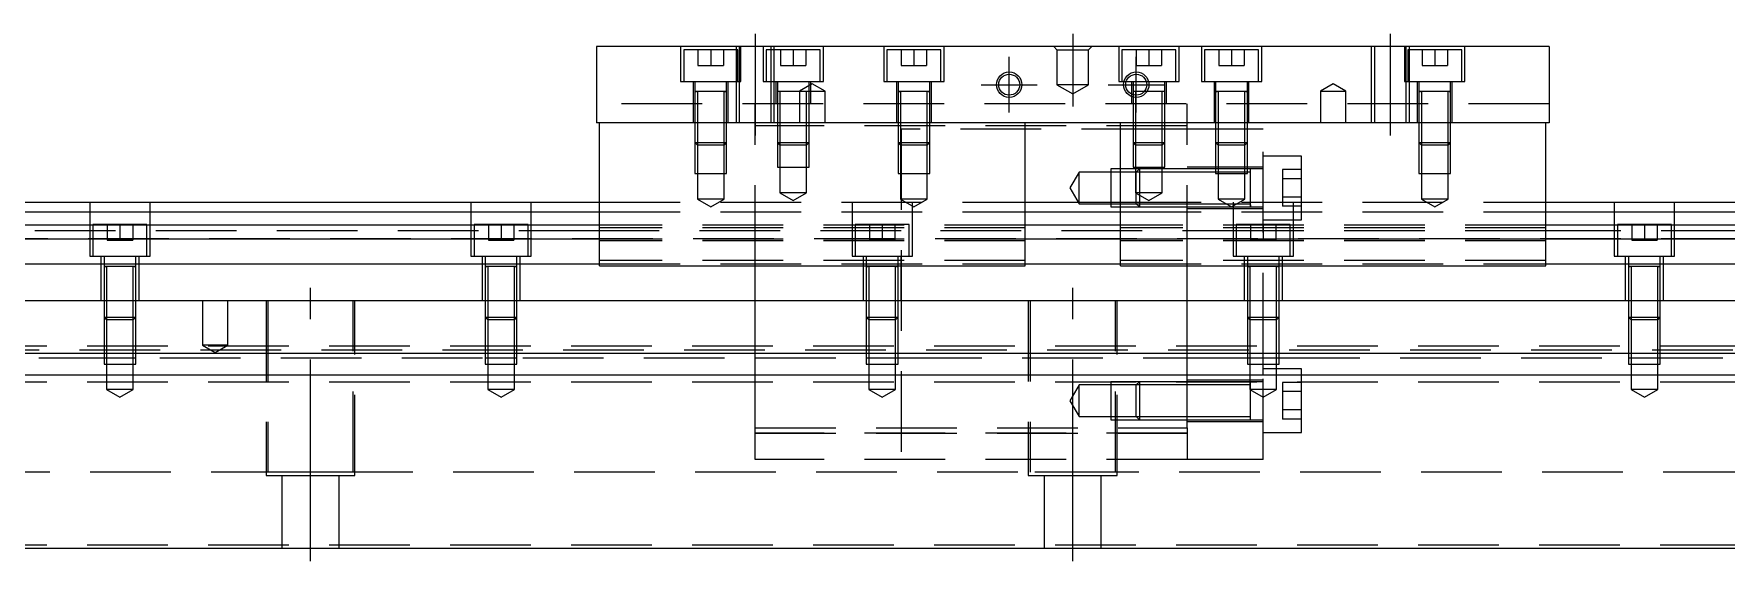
# Model space of a CAD drawing. Extents: x -20 to 1043, y -301 to 102.
# Drawn here: x 246.4 to 512.9, y -242.8 to -159.8 of the extents above; entities that cross this region are included whole.
import ezdxf

# ---------------------------------------------------------------- set-up
doc = ezdxf.new("R2010")
doc.units = 0
doc.linetypes.add('CENTER', pattern=[50.8, 31.75, -6.35, 6.35, -6.35])
doc.linetypes.add('DASHED', pattern=[19.05, 12.7, -6.35])
doc.layers.get('0').update_dxf_attribs({"linetype": 'CONTINUOUS'})
doc.layers.add('CENTER', color=1, linetype='CENTER')

msp = doc.modelspace()

# ---------------------------------------------------------------- linework, layer by layer
at = {"color": 7, "linetype": 'CONTINUOUS'}
for p, q in [((335, -161.76), (335, -173.76)), ((485, -161.76), (335, -161.76)), ((485, -161.76), (485, -173.76)), ((485, -173.76), (335, -173.76)), ((335.5, -196.26), (335.5, -173.76)), ((402.5, -196.26), (402.5, -173.76)), ((417.5, -196.26), (417.5, -173.76)), ((484.5, -196.26), (484.5, -173.76)), ((0, -186.26), (335.5, -186.26)), ((402.5, -186.26), (417.5, -186.26)), ((484.5, -186.26), (820, -186.26)), ((0, -187.799608), (335.5, -187.799608)), ((402.5, -187.799608), (417.5, -187.799608)), ((484.5, -187.799608), (820, -187.799608)), ((335.5, -189.88154), (0, -189.88154)), ((417.5, -189.88154), (402.5, -189.88154)), ((820, -189.88154), (484.5, -189.88154)), ((335.5, -192.096666), (0, -192.096666)), ((417.5, -192.096666), (402.5, -192.096666)), ((820, -192.096666), (484.5, -192.096666)), ((0, -195.941934), (335.5, -195.941934)), ((335.5, -196.26), (402.5, -196.26)), ((402.5, -195.941934), (417.5, -195.941934)), ((417.5, -196.26), (484.5, -196.26)), ((484.5, -195.941934), (820, -195.941934)), ((820, -201.76), (0, -201.76)), ((820, -210.06), (0, -210.06)), ((820, -213.46), (0, -213.46)), ((820, -240.76), (0, -240.76))]:
    msp.add_line(p, q, dxfattribs=at)
at = {"color": 3, "linetype": 'DASHED'}
for p, q in [((348.25, -161.76), (348.25, -167.26)), ((357.25, -162.26), (348.75, -162.26)), ((348.75, -162.26), (348.75, -167.26)), ((351, -162.26), (351, -164.76)), ((353, -162.26), (353, -164.76)), ((355, -162.26), (355, -164.76)), ((357.000006, -161.76), (357.000006, -162.26)), ((357.000006, -162.26), (357.000006, -167.26)), ((357.25, -167.26), (357.25, -162.26)), ((357.5, -161.76), (357.5, -173.76)), ((357.75, -167.26), (357.75, -161.76)), ((361.25, -161.76), (361.25, -167.26)), ((362.999994, -162.26), (361.75, -162.26)), ((361.75, -162.26), (361.75, -167.26)), ((362.5, -173.76), (362.5, -161.76)), ((362.999994, -173.76), (362.999994, -161.76)), ((370.25, -162.26), (362.999994, -162.26)), ((364, -162.26), (364, -164.76)), ((366, -162.26), (366, -164.76)), ((368, -162.26), (368, -164.76)), ((370.25, -167.26), (370.25, -162.26)), ((370.75, -167.26), (370.75, -161.76)), ((380.25, -161.76), (380.25, -167.26)), ((389.25, -162.26), (380.75, -162.26)), ((380.75, -162.26), (380.75, -167.26)), ((383, -162.26), (383, -164.76)), ((385, -162.26), (385, -164.76)), ((387, -162.26), (387, -164.76)), ((389.25, -167.26), (389.25, -162.26)), ((389.75, -167.26), (389.75, -161.76)), ((407.5, -162.26), (407, -161.76)), ((407.5, -162.26), (407.5, -167.76)), ((407.5, -162.26), (412.5, -162.26)), ((412.5, -162.26), (413, -161.76)), ((412.5, -167.76), (412.5, -162.26)), ((417.25, -161.76), (417.25, -167.26)), ((426.25, -162.26), (417.75, -162.26)), ((417.75, -162.26), (417.75, -167.26)), ((420, -162.26), (420, -164.76)), ((422, -162.26), (422, -164.76)), ((424, -162.26), (424, -164.76)), ((426.25, -167.26), (426.25, -162.26)), ((426.75, -167.26), (426.75, -161.76)), ((430.25, -161.76), (430.25, -167.26)), ((439.25, -162.26), (430.75, -162.26)), ((430.75, -162.26), (430.75, -167.26)), ((433, -162.26), (433, -164.76)), ((435, -162.26), (435, -164.76)), ((437, -162.26), (437, -164.76)), ((439.25, -167.26), (439.25, -162.26)), ((439.75, -167.26), (439.75, -161.76)), ((457.000006, -161.76), (457.000006, -173.76)), ((457.5, -161.76), (457.5, -173.76)), ((462.25, -161.76), (462.25, -167.26)), ((462.5, -173.76), (462.5, -161.76)), ((471.25, -162.26), (462.75, -162.26)), ((462.75, -162.26), (462.75, -167.26)), ((462.999994, -162.26), (462.999994, -161.76)), ((462.999994, -167.26), (462.999994, -162.26)), ((465, -162.26), (465, -164.76)), ((467, -162.26), (467, -164.76)), ((469, -162.26), (469, -164.76)), ((471.25, -167.26), (471.25, -162.26)), ((471.75, -167.26), (471.75, -161.76)), ((351, -164.76), (353, -164.76)), ((353, -164.76), (355, -164.76)), ((364, -164.76), (366, -164.76)), ((366, -164.76), (368, -164.76)), ((383, -164.76), (385, -164.76)), ((385, -164.76), (387, -164.76)), ((420, -164.76), (422, -164.76)), ((422, -164.76), (424, -164.76)), ((433, -164.76), (435, -164.76)), ((435, -164.76), (437, -164.76)), ((465, -164.76), (467, -164.76)), ((467, -164.76), (469, -164.76)), ((348.25, -167.26), (357.75, -167.26)), ((350.25, -167.26), (350.25, -173.76)), ((350.5, -167.26), (350.5, -168.86)), ((355.5, -168.86), (355.5, -167.26)), ((355.75, -173.76), (355.75, -167.26)), ((357.000006, -167.26), (357.000006, -173.76)), ((361.25, -167.26), (370.75, -167.26)), ((363.25, -167.26), (363.25, -170.76)), ((363.5, -167.26), (363.5, -168.86)), ((369, -167.6053), (367, -168.76)), ((368.5, -168.86), (368.5, -167.26)), ((368.75, -170.76), (368.75, -167.26)), ((371, -168.76), (369, -167.6053)), ((380.25, -167.26), (389.75, -167.26)), ((382.25, -167.26), (382.25, -173.76)), ((382.5, -167.26), (382.5, -168.86)), ((387.5, -168.86), (387.5, -167.26)), ((387.75, -173.76), (387.75, -167.26)), ((412.5, -167.76), (407.5, -167.76)), ((407.5, -167.76), (410, -169.203376)), ((410, -169.203376), (412.5, -167.76)), ((417.25, -167.26), (426.75, -167.26)), ((419.25, -167.26), (419.25, -170.76)), ((419.5, -167.26), (419.5, -168.86)), ((424.5, -168.86), (424.5, -167.26)), ((424.75, -170.76), (424.75, -167.26)), ((430.25, -167.26), (439.75, -167.26)), ((432.25, -167.26), (432.25, -173.76)), ((432.5, -167.26), (432.5, -168.86)), ((437.5, -168.86), (437.5, -167.26)), ((437.75, -173.76), (437.75, -167.26)), ((451, -167.6053), (449, -168.76)), ((453, -168.76), (451, -167.6053)), ((462.25, -167.26), (471.75, -167.26)), ((462.999994, -173.76), (462.999994, -167.26)), ((464.25, -167.26), (464.25, -173.76)), ((464.5, -167.26), (464.5, -168.86)), ((469.5, -168.86), (469.5, -167.26)), ((469.75, -173.76), (469.75, -167.26)), ((350.5, -168.855), (350.5, -168.86)), ((350.5, -168.86), (350.757448, -168.86)), ((350.757468, -168.86), (350.5, -168.86)), ((350.5, -168.86), (350.5, -173.75998)), ((350.5, -168.86), (350.5, -168.865)), ((355.242552, -168.86), (350.757468, -168.86)), ((350.9, -168.86), (350.9, -173.75998)), ((355.1, -173.75998), (355.1, -168.86)), ((355.5, -168.86), (355.242552, -168.86)), ((355.242602, -168.86), (355.5, -168.86)), ((355.5, -168.86), (355.5, -168.855)), ((355.5, -173.75998), (355.5, -168.86)), ((355.5, -168.865), (355.5, -168.86)), ((363.5, -168.855), (363.5, -168.86)), ((363.757468, -168.86), (363.5, -168.86)), ((363.5, -168.86), (363.5, -168.865)), ((363.5, -168.86), (363.5, -170.75998)), ((366.902224, -168.86), (363.757468, -168.86)), ((363.9, -168.86), (363.9, -170.75998)), ((367, -168.76), (369, -168.76)), ((367, -168.76), (367, -173.76)), ((368.1, -170.75998), (368.1, -168.86)), ((368.5, -168.86), (368.5, -168.855)), ((368.5, -168.865), (368.5, -168.86)), ((368.5, -170.75998), (368.5, -168.86)), ((369, -168.76), (371, -168.76)), ((371, -173.76), (371, -168.76)), ((382.5, -168.855), (382.5, -168.86)), ((382.5, -168.86), (382.757448, -168.86)), ((382.757468, -168.86), (382.5, -168.86)), ((382.5, -168.86), (382.5, -168.865)), ((382.5, -168.86), (382.5, -173.75998)), ((387.242552, -168.86), (382.757468, -168.86)), ((382.9, -168.86), (382.9, -173.75998)), ((387.1, -173.75998), (387.1, -168.86)), ((387.5, -168.86), (387.242552, -168.86)), ((387.242602, -168.86), (387.5, -168.86)), ((387.5, -168.86), (387.5, -168.855)), ((387.5, -168.865), (387.5, -168.86)), ((387.5, -173.75998), (387.5, -168.86)), ((419.5, -168.855), (419.5, -168.86)), ((419.757468, -168.86), (419.5, -168.86)), ((419.5, -168.86), (419.5, -169.332418)), ((419.5, -168.86), (419.5, -168.865)), ((419.5, -169.332418), (419.5, -169.696492)), ((419.5, -169.696492), (419.5, -170.75998)), ((421.229562, -168.86), (419.757468, -168.86)), ((419.9, -168.86), (419.9, -169.406966)), ((419.9, -169.406966), (419.9, -169.757498)), ((419.9, -169.757498), (419.9, -170.75998)), ((421.669968, -168.86), (421.229562, -168.86)), ((421.67033, -168.86), (421.229838, -168.86)), ((424.242552, -168.86), (421.669968, -168.86)), ((424.1, -170.75998), (424.1, -168.86)), ((424.5, -168.86), (424.242552, -168.86)), ((424.5, -168.86), (424.5, -168.855)), ((424.5, -170.75998), (424.5, -168.86)), ((424.5, -168.865), (424.5, -168.86)), ((432.5, -168.855), (432.5, -168.86)), ((432.5, -168.86), (432.757448, -168.86)), ((432.757468, -168.86), (432.5, -168.86)), ((432.5, -168.86), (432.5, -173.75998)), ((432.5, -168.86), (432.5, -168.865)), ((437.242552, -168.86), (432.757468, -168.86)), ((432.9, -168.86), (432.9, -173.75998)), ((437.1, -173.75998), (437.1, -168.86)), ((437.5, -168.86), (437.242552, -168.86)), ((437.242602, -168.86), (437.5, -168.86)), ((437.5, -168.86), (437.5, -168.855)), ((437.5, -173.75998), (437.5, -168.86)), ((437.5, -168.865), (437.5, -168.86)), ((449, -168.76), (451, -168.76)), ((449, -168.76), (449, -173.76)), ((451, -168.76), (453, -168.76)), ((453, -173.76), (453, -168.76)), ((464.5, -168.855), (464.5, -168.86)), ((464.5, -168.86), (464.757448, -168.86)), ((464.757468, -168.86), (464.5, -168.86)), ((464.5, -168.86), (464.5, -168.865)), ((464.5, -168.86), (464.5, -173.75998)), ((469.242552, -168.86), (464.757468, -168.86)), ((464.9, -168.86), (464.9, -173.75998)), ((469.1, -173.75998), (469.1, -168.86)), ((469.5, -168.86), (469.242552, -168.86)), ((469.242602, -168.86), (469.5, -168.86)), ((469.5, -168.86), (469.5, -168.855)), ((469.5, -168.865), (469.5, -168.86)), ((469.5, -173.75998), (469.5, -168.86)), ((485, -170.76), (335, -170.76)), ((360, -173.76), (360, -170.76)), ((363.5, -170.76), (363.5, -173.76)), ((363.500006, -170.76), (363.500006, -173.76)), ((363.9, -170.76), (363.9, -173.76)), ((368.1, -173.76), (368.1, -170.76)), ((368.499994, -173.76), (368.499994, -170.76)), ((368.5, -173.76), (368.5, -170.76)), ((419.5, -170.76), (419.5, -176.86)), ((419.500006, -170.76), (419.500006, -176.86)), ((419.9, -170.76), (419.9, -177.26)), ((424.1, -173.76), (424.1, -170.76)), ((424.499994, -173.76), (424.499994, -170.76)), ((424.5, -173.76), (424.5, -170.76)), ((428, -173.76), (428, -170.76)), ((350.5, -173.76), (350.5, -176.86)), ((350.500006, -173.76), (350.500006, -176.860006)), ((350.9, -173.76), (350.9, -177.26)), ((355.1, -177.26), (355.1, -173.76)), ((355.499994, -176.860006), (355.499994, -173.76)), ((355.5, -176.86), (355.5, -173.76)), ((360, -196.26), (360, -173.76)), ((428, -174.26), (360, -174.26)), ((363.5, -173.76), (363.5, -176.86)), ((363.500006, -173.76), (363.500006, -176.860006)), ((363.9, -173.76), (363.9, -177.26)), ((368.1, -177.26), (368.1, -173.76)), ((368.499994, -176.860006), (368.499994, -173.76)), ((368.5, -176.86), (368.5, -173.76)), ((382.5, -173.76), (382.5, -176.86)), ((382.500006, -173.76), (382.500006, -176.860006)), ((382.9, -173.76), (382.9, -177.26)), ((383, -174.76), (383, -226.76)), ((424.1, -174.76), (383, -174.76)), ((387.1, -177.26), (387.1, -173.76)), ((387.499994, -176.860006), (387.499994, -173.76)), ((387.5, -176.86), (387.5, -173.76)), ((424.1, -177.26), (424.1, -173.76)), ((424.5, -174.76), (424.1, -174.76)), ((424.499994, -176.860006), (424.499994, -173.76)), ((424.5, -176.86), (424.5, -173.76)), ((428, -174.76), (424.5, -174.76)), ((428, -196.26), (428, -173.76)), ((432.5, -174.76), (428, -174.76)), ((432.5, -173.76), (432.5, -176.86)), ((432.9, -174.76), (432.5, -174.76)), ((432.500006, -173.76), (432.500006, -176.860006)), ((432.9, -173.76), (432.9, -177.26)), ((437.1, -174.76), (432.9, -174.76)), ((437.1, -177.26), (437.1, -173.76)), ((437.5, -174.76), (437.1, -174.76)), ((437.499994, -176.860006), (437.499994, -173.76)), ((437.5, -176.86), (437.5, -173.76)), ((440, -174.76), (437.5, -174.76)), ((440, -210.06), (440, -174.76)), ((464.5, -173.76), (464.5, -176.86)), ((464.500006, -173.76), (464.500006, -176.860006)), ((464.9, -173.76), (464.9, -177.26)), ((469.1, -177.26), (469.1, -173.76)), ((469.499994, -176.860006), (469.499994, -173.76)), ((469.5, -176.86), (469.5, -173.76)), ((350.5, -176.86), (355.5, -176.86)), ((350.5, -176.86), (350.9, -177.26)), ((350.500006, -176.86002), (350.500006, -181.76)), ((355.1, -177.26), (350.9, -177.26)), ((350.9, -177.26002), (350.9, -181.76)), ((355.1, -177.26), (355.5, -176.86)), ((355.1, -181.76), (355.1, -177.26002)), ((355.499994, -181.76), (355.499994, -176.86002)), ((363.5, -176.86), (368.5, -176.86)), ((363.5, -176.86), (363.9, -177.26)), ((363.500006, -176.86002), (363.500006, -180.76)), ((368.1, -177.26), (363.9, -177.26)), ((363.9, -177.26002), (363.9, -180.76)), ((368.1, -177.26), (368.5, -176.86)), ((368.1, -180.76), (368.1, -177.26002)), ((368.499994, -180.76), (368.499994, -176.86002)), ((382.5, -176.86), (387.5, -176.86)), ((382.5, -176.86), (382.9, -177.26)), ((382.500006, -176.86002), (382.500006, -181.76)), ((387.1, -177.26), (382.9, -177.26)), ((382.9, -177.26002), (382.9, -181.76)), ((387.1, -177.26), (387.5, -176.86)), ((387.1, -181.76), (387.1, -177.26002)), ((387.499994, -181.76), (387.499994, -176.86002)), ((419.5, -176.86), (424.5, -176.86)), ((419.5, -176.86), (419.9, -177.26)), ((419.500006, -176.86002), (419.500006, -180.76)), ((424.1, -177.26), (419.9, -177.26)), ((419.9, -177.26002), (419.9, -180.76)), ((424.1, -177.26), (424.5, -176.86)), ((424.1, -180.76), (424.1, -177.26002)), ((424.499994, -180.76), (424.499994, -176.86002)), ((432.5, -176.86), (437.5, -176.86)), ((432.5, -176.86), (432.9, -177.26)), ((432.500006, -176.86002), (432.500006, -181.76)), ((437.1, -177.26), (432.9, -177.26)), ((432.9, -177.26002), (432.9, -181.76)), ((437.1, -177.26), (437.5, -176.86)), ((437.1, -181.76), (437.1, -177.26002)), ((437.499994, -181.76), (437.499994, -176.86002)), ((464.5, -176.86), (469.5, -176.86)), ((464.5, -176.86), (464.9, -177.26)), ((464.500006, -176.86002), (464.500006, -181.76)), ((469.1, -177.26), (464.9, -177.26)), ((464.9, -177.26002), (464.9, -181.76)), ((469.1, -177.26), (469.5, -176.86)), ((469.1, -181.76), (469.1, -177.26002)), ((469.499994, -181.76), (469.499994, -176.86002)), ((363.500006, -180.76), (368.499994, -180.76)), ((363.9, -180.76), (363.9, -184.76)), ((368.1, -184.76), (368.1, -180.76)), ((416, -181.010006), (416, -187.009994)), ((420.49998, -181.010006), (416, -181.010006)), ((419.500006, -180.76), (424.499994, -180.76)), ((419.9, -180.76), (419.9, -184.76)), ((420.5, -181.01), (420, -181.51)), ((420.5, -181.01), (420.5, -187.01)), ((428, -181.01), (420.5, -181.01)), ((428, -181.010006), (420.5, -181.010006)), ((424.1, -184.76), (424.1, -180.76)), ((440, -180.76), (428, -180.76)), ((432.500006, -181.01), (428.00002, -181.01)), ((437.499994, -181.01), (432.500006, -181.01)), ((438, -181.01), (437.499994, -181.01)), ((438, -181.01), (437.995, -181.01)), ((438, -181.359602), (438, -181.01)), ((438.005, -181.01), (438, -181.01)), ((440, -181.01), (438, -181.01)), ((446, -179.01), (440, -179.01)), ((443, -181.123248), (443, -182.566624)), ((446, -181.123248), (443, -181.123248)), ((446, -189.01), (446, -179.01)), ((350.500006, -181.76), (355.499994, -181.76)), ((350.9, -181.76), (350.9, -185.76)), ((355.1, -185.76), (355.1, -181.76)), ((382.500006, -181.76), (387.499994, -181.76)), ((382.9, -181.76), (382.9, -185.76)), ((387.1, -185.76), (387.1, -181.76)), ((411, -181.51), (409.556624, -184.01)), ((411, -186.51), (411, -181.51)), ((416, -181.51), (411, -181.51)), ((419.99998, -181.51), (416, -181.51)), ((420, -186.51), (420, -181.51)), ((428, -181.51), (420, -181.51)), ((438, -181.51), (428.00002, -181.51)), ((432.500006, -181.76), (437.499994, -181.76)), ((432.9, -181.76), (432.9, -185.76)), ((437.1, -185.76), (437.1, -181.76)), ((438, -183.84997), (438, -181.359602)), ((443, -182.566624), (443, -185.453376)), ((446, -182.566624), (443, -182.566624)), ((464.500006, -181.76), (469.499994, -181.76)), ((464.9, -181.76), (464.9, -185.76)), ((469.1, -185.76), (469.1, -181.76)), ((255.25, -186.26), (255.25, -194.76)), ((264.75, -194.76), (264.75, -186.26)), ((315.25, -186.26), (315.25, -194.76)), ((324.75, -194.76), (324.75, -186.26)), ((335.5, -186.26), (402.5, -186.26)), ((355.1, -185.76), (350.9, -185.76)), ((350.9, -185.76), (353, -186.972436)), ((353, -186.972436), (355.1, -185.76)), ((368.1, -184.76), (363.9, -184.76)), ((363.9, -184.76), (366, -185.972436)), ((366, -185.972436), (368.1, -184.76)), ((375.25, -186.26), (375.25, -194.76)), ((387.1, -185.76), (382.9, -185.76)), ((382.9, -185.76), (385, -186.972436)), ((384.75, -194.76), (384.75, -186.26)), ((385, -186.972436), (387.1, -185.76)), ((409.556624, -184.01), (411, -186.51)), ((417.5, -186.26), (484.5, -186.26)), ((424.1, -184.76), (419.9, -184.76)), ((419.9, -184.76), (422, -185.972436)), ((422, -185.972436), (424.1, -184.76)), ((437.1, -185.76), (432.9, -185.76)), ((432.9, -185.76), (435, -186.972436)), ((435, -186.972436), (437.1, -185.76)), ((435.25, -186.26), (435.25, -194.76)), ((438, -184.21006), (438, -183.84997)), ((438, -186.66035), (438, -184.21006)), ((443, -185.453376), (443, -186.896752)), ((446, -185.453376), (443, -185.453376)), ((444.75, -194.76), (444.75, -186.26)), ((469.1, -185.76), (464.9, -185.76)), ((464.9, -185.76), (467, -186.972436)), ((467, -186.972436), (469.1, -185.76)), ((495.25, -186.26), (495.25, -194.76)), ((504.75, -194.76), (504.75, -186.26)), ((335.5, -187.799608), (402.5, -187.799608)), ((411, -186.51), (416, -186.51)), ((416, -186.51), (419.99998, -186.51)), ((416, -187.009994), (420.49998, -187.009994)), ((417.5, -187.799608), (484.5, -187.799608)), ((420, -186.51), (420.5, -187.01)), ((420, -186.51), (428, -186.51)), ((420.5, -187.009994), (428, -187.009994)), ((420.5, -187.01), (428, -187.01)), ((428, -187.26), (440, -187.26)), ((428.00002, -186.51), (438, -186.51)), ((428.00002, -187.01), (438.005, -187.01)), ((437.995, -187.01), (440, -187.01)), ((438, -187.01), (438, -186.66035)), ((438, -186.660398), (438, -187.01)), ((440, -189.01), (446, -189.01)), ((446, -186.896752), (443, -186.896752)), ((335.5, -190.76), (28, -190.76)), ((264.25, -189.76), (255.75, -189.76)), ((255.75, -189.76), (255.75, -194.76)), ((258, -189.76), (258, -192.26)), ((260, -189.76), (260, -192.26)), ((262, -189.76), (262, -192.26)), ((264.25, -194.76), (264.25, -189.76)), ((324.25, -189.76), (315.75, -189.76)), ((315.75, -189.76), (315.75, -194.76)), ((318, -189.76), (318, -192.26)), ((320, -189.76), (320, -192.26)), ((322, -189.76), (322, -192.26)), ((324.25, -194.76), (324.25, -189.76)), ((402.5, -189.88154), (335.5, -189.88154)), ((402.5, -190.28668), (335.5, -190.28668)), ((382.99998, -190.76), (335.5, -190.76)), ((384.25, -189.76), (375.75, -189.76)), ((375.75, -189.76), (375.75, -194.76)), ((378, -189.76), (378, -192.26)), ((380, -189.76), (380, -192.26)), ((382, -189.76), (382, -192.26)), ((440, -190.76), (383, -190.76)), ((384.25, -194.76), (384.25, -189.76)), ((484.5, -189.88154), (417.5, -189.88154)), ((484.5, -190.28668), (417.5, -190.28668)), ((444.25, -189.76), (435.75, -189.76)), ((435.75, -189.76), (435.75, -194.76)), ((438, -189.76), (438, -192.26)), ((440, -189.76), (440, -192.26)), ((484.5, -190.76), (440.00002, -190.76)), ((442, -189.76), (442, -192.26)), ((444.25, -194.76), (444.25, -189.76)), ((763, -190.76), (484.5, -190.76)), ((504.25, -189.76), (495.75, -189.76)), ((495.75, -189.76), (495.75, -194.76)), ((498, -189.76), (498, -192.26)), ((500, -189.76), (500, -192.26)), ((502, -189.76), (502, -192.26)), ((504.25, -194.76), (504.25, -189.76)), ((763, -192.01), (25, -192.01)), ((258, -192.26), (260, -192.26)), ((260, -192.26), (262, -192.26)), ((318, -192.26), (320, -192.26)), ((320, -192.26), (322, -192.26)), ((402.5, -192.096666), (335.5, -192.096666)), ((402.5, -192.34), (335.5, -192.34)), ((378, -192.26), (380, -192.26)), ((380, -192.26), (382, -192.26)), ((484.5, -192.096666), (417.5, -192.096666)), ((484.5, -192.34), (417.5, -192.34)), ((438, -192.26), (440, -192.26)), ((440, -192.26), (442, -192.26)), ((498, -192.26), (500, -192.26)), ((500, -192.26), (502, -192.26)), ((255.25, -194.76), (264.75, -194.76)), ((257, -194.76), (257, -201.76)), ((257.5, -194.76), (257.5, -196.36)), ((257.5, -196.355), (257.5, -196.36)), ((257.5, -196.36), (257.757448, -196.36)), ((257.757468, -196.36), (257.5, -196.36)), ((257.5, -196.36), (257.5, -196.365)), ((257.5, -196.36), (257.5, -201.75998)), ((262.242552, -196.36), (257.757468, -196.36)), ((257.9, -196.36), (257.9, -201.75998)), ((262.1, -201.75998), (262.1, -196.36)), ((262.5, -196.36), (262.242552, -196.36)), ((262.242602, -196.36), (262.5, -196.36)), ((262.5, -196.36), (262.5, -194.76)), ((262.5, -196.36), (262.5, -196.355)), ((262.5, -196.365), (262.5, -196.36)), ((262.5, -201.75998), (262.5, -196.36)), ((263, -201.76), (263, -194.76)), ((315.25, -194.76), (324.75, -194.76)), ((317, -194.76), (317, -201.76)), ((317.5, -194.76), (317.5, -196.36)), ((317.5, -196.355), (317.5, -196.36)), ((317.5, -196.36), (317.757448, -196.36)), ((317.757468, -196.36), (317.5, -196.36)), ((317.5, -196.36), (317.5, -196.365)), ((317.5, -196.36), (317.5, -201.75998)), ((322.242552, -196.36), (317.757468, -196.36)), ((317.9, -196.36), (317.9, -201.75998)), ((322.1, -201.75998), (322.1, -196.36)), ((322.5, -196.36), (322.242552, -196.36)), ((322.242602, -196.36), (322.5, -196.36)), ((322.5, -196.36), (322.5, -194.76)), ((322.5, -196.36), (322.5, -196.355)), ((322.5, -196.365), (322.5, -196.36)), ((322.5, -201.75998), (322.5, -196.36)), ((323, -201.76), (323, -194.76)), ((402.5, -195.437372), (335.5, -195.437372)), ((335.5, -195.941934), (402.5, -195.941934)), ((360, -201.76), (360, -196.26)), ((375.25, -194.76), (384.75, -194.76)), ((377, -194.76), (377, -201.76)), ((377.5, -194.76), (377.5, -196.36)), ((377.5, -196.355), (377.5, -196.36)), ((377.5, -196.36), (377.757448, -196.36)), ((377.757468, -196.36), (377.5, -196.36)), ((377.5, -196.36), (377.5, -196.365)), ((377.5, -196.36), (377.5, -201.75998)), ((382.242552, -196.36), (377.757468, -196.36)), ((377.9, -196.36), (377.9, -201.75998)), ((382.1, -201.75998), (382.1, -196.36)), ((382.5, -196.36), (382.242552, -196.36)), ((382.242602, -196.36), (382.5, -196.36)), ((382.5, -196.36), (382.5, -194.76)), ((382.5, -196.36), (382.5, -196.355)), ((382.5, -196.365), (382.5, -196.36)), ((382.5, -201.75998), (382.5, -196.36)), ((383, -201.76), (383, -194.76)), ((484.5, -195.437372), (417.5, -195.437372)), ((417.5, -195.941934), (484.5, -195.941934)), ((428, -201.76), (428, -196.26)), ((435.25, -194.76), (444.75, -194.76)), ((437, -194.76), (437, -201.76)), ((437.5, -194.76), (437.5, -196.36)), ((437.5, -196.355), (437.5, -196.36)), ((437.5, -196.36), (437.757448, -196.36)), ((437.757468, -196.36), (437.5, -196.36)), ((437.5, -196.36), (437.5, -196.365)), ((437.5, -196.36), (437.5, -201.75998)), ((442.242552, -196.36), (437.757468, -196.36)), ((437.9, -196.36), (437.9, -201.75998)), ((442.1, -201.75998), (442.1, -196.36)), ((442.5, -196.36), (442.242552, -196.36)), ((442.242602, -196.36), (442.5, -196.36)), ((442.5, -196.36), (442.5, -194.76)), ((442.5, -196.36), (442.5, -196.355)), ((442.5, -196.365), (442.5, -196.36)), ((442.5, -201.75998), (442.5, -196.36)), ((443, -201.76), (443, -194.76)), ((495.25, -194.76), (504.75, -194.76)), ((497, -194.76), (497, -201.76)), ((497.5, -194.76), (497.5, -196.36)), ((497.5, -196.355), (497.5, -196.36)), ((497.5, -196.36), (497.757448, -196.36)), ((497.757468, -196.36), (497.5, -196.36)), ((497.5, -196.36), (497.5, -196.365)), ((497.5, -196.36), (497.5, -201.75998)), ((502.242552, -196.36), (497.757468, -196.36)), ((497.9, -196.36), (497.9, -201.75998)), ((502.1, -201.75998), (502.1, -196.36)), ((502.5, -196.36), (502.242552, -196.36)), ((502.242602, -196.36), (502.5, -196.36)), ((502.5, -196.36), (502.5, -194.76)), ((502.5, -196.36), (502.5, -196.355)), ((502.5, -196.365), (502.5, -196.36)), ((502.5, -201.75998), (502.5, -196.36)), ((503, -201.76), (503, -194.76)), ((257.5, -201.76), (257.5, -204.36)), ((257.500006, -201.76), (257.500006, -204.360006)), ((257.9, -201.76), (257.9, -204.76)), ((262.1, -204.76), (262.1, -201.76)), ((262.499994, -204.360006), (262.499994, -201.76)), ((262.5, -204.36), (262.5, -201.76)), ((273, -201.76), (273, -208.76)), ((277, -208.76), (277, -201.76)), ((283, -201.76), (283, -229.26)), ((283.291796, -201.76), (283.291796, -228.76)), ((296.708204, -228.76), (296.708204, -201.76)), ((297, -229.26), (297, -201.76)), ((317.5, -201.76), (317.5, -204.36)), ((317.500006, -201.76), (317.500006, -204.360006)), ((317.9, -201.76), (317.9, -204.76)), ((322.1, -204.76), (322.1, -201.76)), ((322.499994, -204.360006), (322.499994, -201.76)), ((322.5, -204.36), (322.5, -201.76)), ((360, -210.06), (360, -201.76)), ((377.5, -201.76), (377.5, -204.36)), ((377.500006, -201.76), (377.500006, -204.360006)), ((377.9, -201.76), (377.9, -204.76)), ((382.1, -204.76), (382.1, -201.76)), ((382.499994, -204.360006), (382.499994, -201.76)), ((382.5, -204.36), (382.5, -201.76)), ((403, -201.76), (403, -229.26)), ((403.291796, -201.76), (403.291796, -228.76)), ((416.708204, -228.76), (416.708204, -201.76)), ((417, -229.26), (417, -201.76)), ((428, -210.06), (428, -201.76)), ((437.5, -201.76), (437.5, -204.36)), ((437.500006, -201.76), (437.500006, -204.360006)), ((437.9, -201.76), (437.9, -204.76)), ((442.1, -204.76), (442.1, -201.76)), ((442.499994, -204.360006), (442.499994, -201.76)), ((442.5, -204.36), (442.5, -201.76)), ((497.5, -201.76), (497.5, -204.36)), ((497.500006, -201.76), (497.500006, -204.360006)), ((497.9, -201.76), (497.9, -204.76)), ((502.1, -204.76), (502.1, -201.76)), ((502.499994, -204.360006), (502.499994, -201.76)), ((502.5, -204.36), (502.5, -201.76)), ((257.5, -204.36), (262.5, -204.36)), ((257.5, -204.36), (257.9, -204.76)), ((257.500006, -204.36002), (257.500006, -210.06)), ((262.1, -204.76), (257.9, -204.76)), ((257.9, -204.76002), (257.9, -211.76)), ((262.1, -204.76), (262.5, -204.36)), ((262.1, -211.76), (262.1, -204.76002)), ((262.499994, -210.06), (262.499994, -204.36002)), ((317.5, -204.36), (322.5, -204.36)), ((317.5, -204.36), (317.9, -204.76)), ((317.500006, -204.36002), (317.500006, -210.06)), ((322.1, -204.76), (317.9, -204.76)), ((317.9, -204.76002), (317.9, -211.76)), ((322.1, -204.76), (322.5, -204.36)), ((322.1, -211.76), (322.1, -204.76002)), ((322.499994, -210.06), (322.499994, -204.36002)), ((377.5, -204.36), (382.5, -204.36)), ((377.5, -204.36), (377.9, -204.76)), ((377.500006, -204.36002), (377.500006, -210.06)), ((382.1, -204.76), (377.9, -204.76)), ((377.9, -204.76002), (377.9, -211.76)), ((382.1, -204.76), (382.5, -204.36)), ((382.1, -211.76), (382.1, -204.76002)), ((382.499994, -210.06), (382.499994, -204.36002)), ((437.5, -204.36), (442.5, -204.36)), ((437.5, -204.36), (437.9, -204.76)), ((437.500006, -204.36002), (437.500006, -210.06)), ((442.1, -204.76), (437.9, -204.76)), ((437.9, -204.76002), (437.9, -211.76)), ((442.1, -204.76), (442.5, -204.36)), ((442.1, -211.76), (442.1, -204.76002)), ((442.499994, -210.06), (442.499994, -204.36002)), ((497.5, -204.36), (502.5, -204.36)), ((497.5, -204.36), (497.9, -204.76)), ((497.500006, -204.36002), (497.500006, -210.06)), ((502.1, -204.76), (497.9, -204.76)), ((497.9, -204.76002), (497.9, -211.76)), ((502.1, -204.76), (502.5, -204.36)), ((502.1, -211.76), (502.1, -204.76002)), ((502.499994, -210.06), (502.499994, -204.36002)), ((820, -208.91), (0, -208.91)), ((25, -209.51), (763, -209.51)), ((257.500006, -210.06), (257.500006, -211.76)), ((262.499994, -211.76), (262.499994, -210.06)), ((277, -208.76), (273, -208.76)), ((273, -208.76), (275, -209.9147)), ((275, -209.9147), (277, -208.76)), ((317.500006, -210.06), (317.500006, -211.76)), ((322.499994, -211.76), (322.499994, -210.06)), ((360, -213.46), (360, -210.06)), ((377.500006, -210.06), (377.500006, -211.76)), ((382.499994, -211.76), (382.499994, -210.06)), ((428, -213.46), (428, -210.06)), ((437.500006, -210.06), (437.500006, -211.76)), ((440, -211.76), (440, -210.06)), ((442.499994, -211.76), (442.499994, -210.06)), ((497.500006, -210.06), (497.500006, -211.76)), ((502.499994, -211.76), (502.499994, -210.06)), ((56.708204, -210.76), (360, -210.76)), ((257.500006, -210.76), (262.499994, -210.76)), ((257.500006, -211.76), (262.499994, -211.76)), ((257.9, -211.76), (257.9, -215.76)), ((262.1, -215.76), (262.1, -211.76)), ((317.500006, -210.76), (322.499994, -210.76)), ((317.500006, -211.76), (322.499994, -211.76)), ((317.9, -211.76), (317.9, -215.76)), ((322.1, -215.76), (322.1, -211.76)), ((360, -210.76), (382.99998, -210.76)), ((377.500006, -210.76), (382.499994, -210.76)), ((377.500006, -211.76), (382.499994, -211.76)), ((377.9, -211.76), (377.9, -215.76)), ((382.1, -215.76), (382.1, -211.76)), ((383, -210.759994), (428, -210.759994)), ((383, -210.76), (428, -210.76)), ((428, -210.759994), (437.500006, -210.759994)), ((428, -210.76), (437.500006, -210.76)), ((437.500006, -210.759994), (440, -210.759994)), ((437.500006, -210.76), (440, -210.76)), ((437.500006, -210.76), (442.499994, -210.76)), ((437.500006, -211.76), (442.499994, -211.76)), ((437.9, -211.76), (437.9, -215.76)), ((440, -213.46), (440, -211.76)), ((446, -212.51), (440, -212.51)), ((440.00002, -210.76), (442.499994, -210.76)), ((442.1, -215.76), (442.1, -211.76)), ((442.499994, -210.76), (763, -210.76)), ((446, -213.46), (446, -212.51)), ((497.500006, -210.76), (502.499994, -210.76)), ((497.500006, -211.76), (502.499994, -211.76)), ((497.9, -211.76), (497.9, -215.76)), ((502.1, -215.76), (502.1, -211.76)), ((820, -214.61), (0, -214.61)), ((262.1, -215.76), (257.9, -215.76)), ((257.9, -215.76), (260, -216.972436)), ((260, -216.972436), (262.1, -215.76)), ((322.1, -215.76), (317.9, -215.76)), ((317.9, -215.76), (320, -216.972436)), ((320, -216.972436), (322.1, -215.76)), ((360, -221.76), (360, -213.46)), ((382.1, -215.76), (377.9, -215.76)), ((377.9, -215.76), (380, -216.972436)), ((380, -216.972436), (382.1, -215.76)), ((411, -215.01), (409.556624, -217.51)), ((411, -220.01), (411, -215.01)), ((416, -215.01), (411, -215.01)), ((416, -214.510006), (416, -220.509994)), ((420.49998, -214.510006), (416, -214.510006)), ((419.99998, -215.01), (416, -215.01)), ((420.5, -214.51), (420, -215.01)), ((420, -220.01), (420, -215.01)), ((428, -215.01), (420, -215.01)), ((420.5, -214.51), (420.5, -220.51)), ((428, -214.51), (420.5, -214.51)), ((428, -214.510006), (420.5, -214.510006)), ((428, -221.76), (428, -213.46)), ((440, -214.26), (428, -214.26)), ((438, -214.51), (428.00002, -214.51)), ((438, -215.01), (428.00002, -215.01)), ((442.1, -215.76), (437.9, -215.76)), ((437.9, -215.76), (440, -216.972436)), ((438, -214.51), (437.995, -214.51)), ((440, -214.51), (438, -214.51)), ((438.005, -214.51), (438, -214.51)), ((438, -217.34997), (438, -214.61)), ((440, -226.76), (440, -213.46)), ((440, -216.972436), (442.1, -215.76)), ((443, -214.623248), (443, -216.066624)), ((446, -214.623248), (443, -214.623248)), ((446, -222.51), (446, -213.46)), ((502.1, -215.76), (497.9, -215.76)), ((497.9, -215.76), (500, -216.972436)), ((500, -216.972436), (502.1, -215.76)), ((409.556624, -217.51), (411, -220.01)), ((438, -217.71006), (438, -217.34997)), ((438, -220.16035), (438, -217.71006)), ((446, -216.066624), (443, -216.066624)), ((443, -216.066624), (443, -218.953376)), ((411, -220.01), (416, -220.01)), ((416, -220.01), (419.99998, -220.01)), ((416, -220.509994), (420.49998, -220.509994)), ((420, -220.01), (428, -220.01)), ((420, -220.01), (420.5, -220.51)), ((420.5, -220.509994), (428, -220.509994)), ((420.5, -220.51), (428, -220.51)), ((428, -220.76), (440, -220.76)), ((428.00002, -220.01), (438, -220.01)), ((428.00002, -220.51), (438, -220.51)), ((437.995, -220.51), (438, -220.51)), ((438, -220.51), (438, -220.16035)), ((438, -220.51), (440, -220.51)), ((438, -220.51), (438.005, -220.51)), ((443, -218.953376), (443, -220.396752)), ((446, -218.953376), (443, -218.953376)), ((446, -220.396752), (443, -220.396752)), ((360, -221.76), (428, -221.76)), ((360, -226.76), (360, -221.76)), ((360, -222.606052), (428, -222.606052)), ((428, -222.606052), (360, -222.606052)), ((428, -221.76), (428, -226.76)), ((440, -222.51), (446, -222.51)), ((763.291796, -228.76), (0, -228.76)), ((296.708204, -228.76), (283.291796, -228.76)), ((428, -226.76), (360, -226.76)), ((416.708204, -228.76), (403.291796, -228.76)), ((440, -226.76), (428, -226.76)), ((283, -229.26), (290, -229.26)), ((285.5, -229.26), (285.5, -240.76)), ((290, -229.26), (297, -229.26)), ((294.5, -240.76), (294.5, -229.26)), ((403, -229.26), (410, -229.26)), ((405.5, -229.26), (405.5, -240.76)), ((410, -229.26), (417, -229.26)), ((414.5, -240.76), (414.5, -229.26)), ((820, -240.26), (6.499992, -240.26))]:
    msp.add_line(p, q, dxfattribs=at)
at = {"color": 3, "linetype": 'CONTINUOUS'}
for centre in [(400, -167.76), (420, -167.76)]:
    msp.add_circle(centre, 2, dxfattribs=at)
at = {"color": 7, "linetype": 'CONTINUOUS'}
for centre in [(400, -167.76), (420, -167.76)]:
    msp.add_circle(centre, 1.65, dxfattribs=at)
at = {"layer": 'CENTER', "color": 1, "linetype": 'CENTER'}
for p, q in [((360, -159.76), (360, -175.76)), ((410, -159.76), (410, -171.203376)), ((460, -159.76), (460, -175.76)), ((400, -172.16), (400, -163.36)), ((420, -172.16), (420, -163.36)), ((395.6, -167.76), (404.4, -167.76)), ((415.6, -167.76), (424.4, -167.76)), ((290, -242.76), (290, -199.76)), ((410, -242.76), (410, -199.76))]:
    msp.add_line(p, q, dxfattribs=at)

doc.saveas('drawing.dxf')
